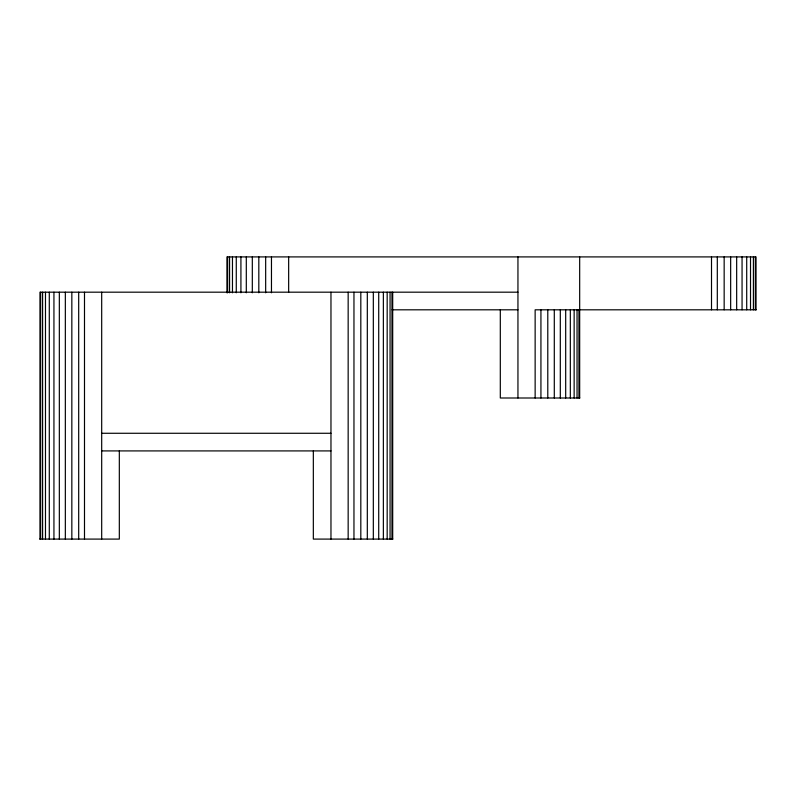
<?xml version="1.0" encoding="UTF-8"?>
<svg xmlns="http://www.w3.org/2000/svg" width="796" height="796" viewBox="0 0 796 796"><rect width="100%" height="100%" fill="white"/><g stroke="black" fill="none" stroke-linecap="round" stroke-linejoin="round"><path stroke-width="1.19" d="M517.947 292.182L39.959 292.182L39.959 539.091M392.11 309.813L517.947 309.813M756.2 309.813L535.141 309.813L535.141 398M579.826 398L500.306 398L500.306 309.813M101.689 433.273L330.967 433.273M101.689 450.914L330.967 450.914M39.8 539.091L119.32 539.091L119.32 450.914M392.856 539.091L313.335 539.091L313.335 450.914M756.041 309.813L756.041 256.909L226.93 256.909L226.93 292.799M755.314 256.909L755.314 309.813M753.404 256.909L753.404 309.813M750.519 256.909L750.519 309.813M746.708 256.909L746.708 309.813M742.061 256.909L742.061 309.813M736.668 256.909L736.668 309.813M730.658 256.909L730.658 309.813M724.161 256.909L724.161 309.813M717.305 256.909L717.305 309.813M711.505 256.909L711.505 309.813M579.677 256.909L579.677 398M578.941 309.813L578.941 398M577.04 309.813L577.04 398M574.145 309.813L574.145 398M570.334 309.813L570.334 398M565.687 309.813L565.687 398M560.304 309.813L560.304 398M554.295 309.813L554.295 398M547.787 309.813L547.787 398M540.932 309.813L540.932 398M517.947 256.909L517.947 398M392.697 292.182L392.697 539.091M391.97 292.182L391.97 539.091M390.06 292.182L390.06 539.091M387.174 292.182L387.174 539.091M383.364 292.182L383.364 539.091M378.717 292.182L378.717 539.091M373.324 292.182L373.324 539.091M367.314 292.182L367.314 539.091M360.817 292.182L360.817 539.091M353.961 292.182L353.961 539.091M348.16 292.182L348.16 539.091M330.967 292.182L330.967 539.091M288.659 256.909L288.659 292.182M271.466 256.909L271.466 292.799M265.665 256.909L265.665 292.799M258.819 256.909L258.819 292.799M252.312 256.909L252.312 292.799M246.302 256.909L246.302 292.799M240.919 256.909L240.919 292.799M236.273 256.909L236.273 292.799M232.462 256.909L232.462 292.799M229.566 256.909L229.566 292.799M227.656 256.909L227.656 292.799M101.689 292.182L101.689 539.091M84.495 292.182L84.495 539.091M78.695 292.182L78.695 539.091M71.839 292.182L71.839 539.091M65.342 292.182L65.342 539.091M59.332 292.182L59.332 539.091M53.939 292.182L53.939 539.091M49.292 292.182L49.292 539.091M45.481 292.182L45.481 539.091M42.596 292.182L42.596 539.091M40.686 292.182L40.686 539.091"/></g></svg>
